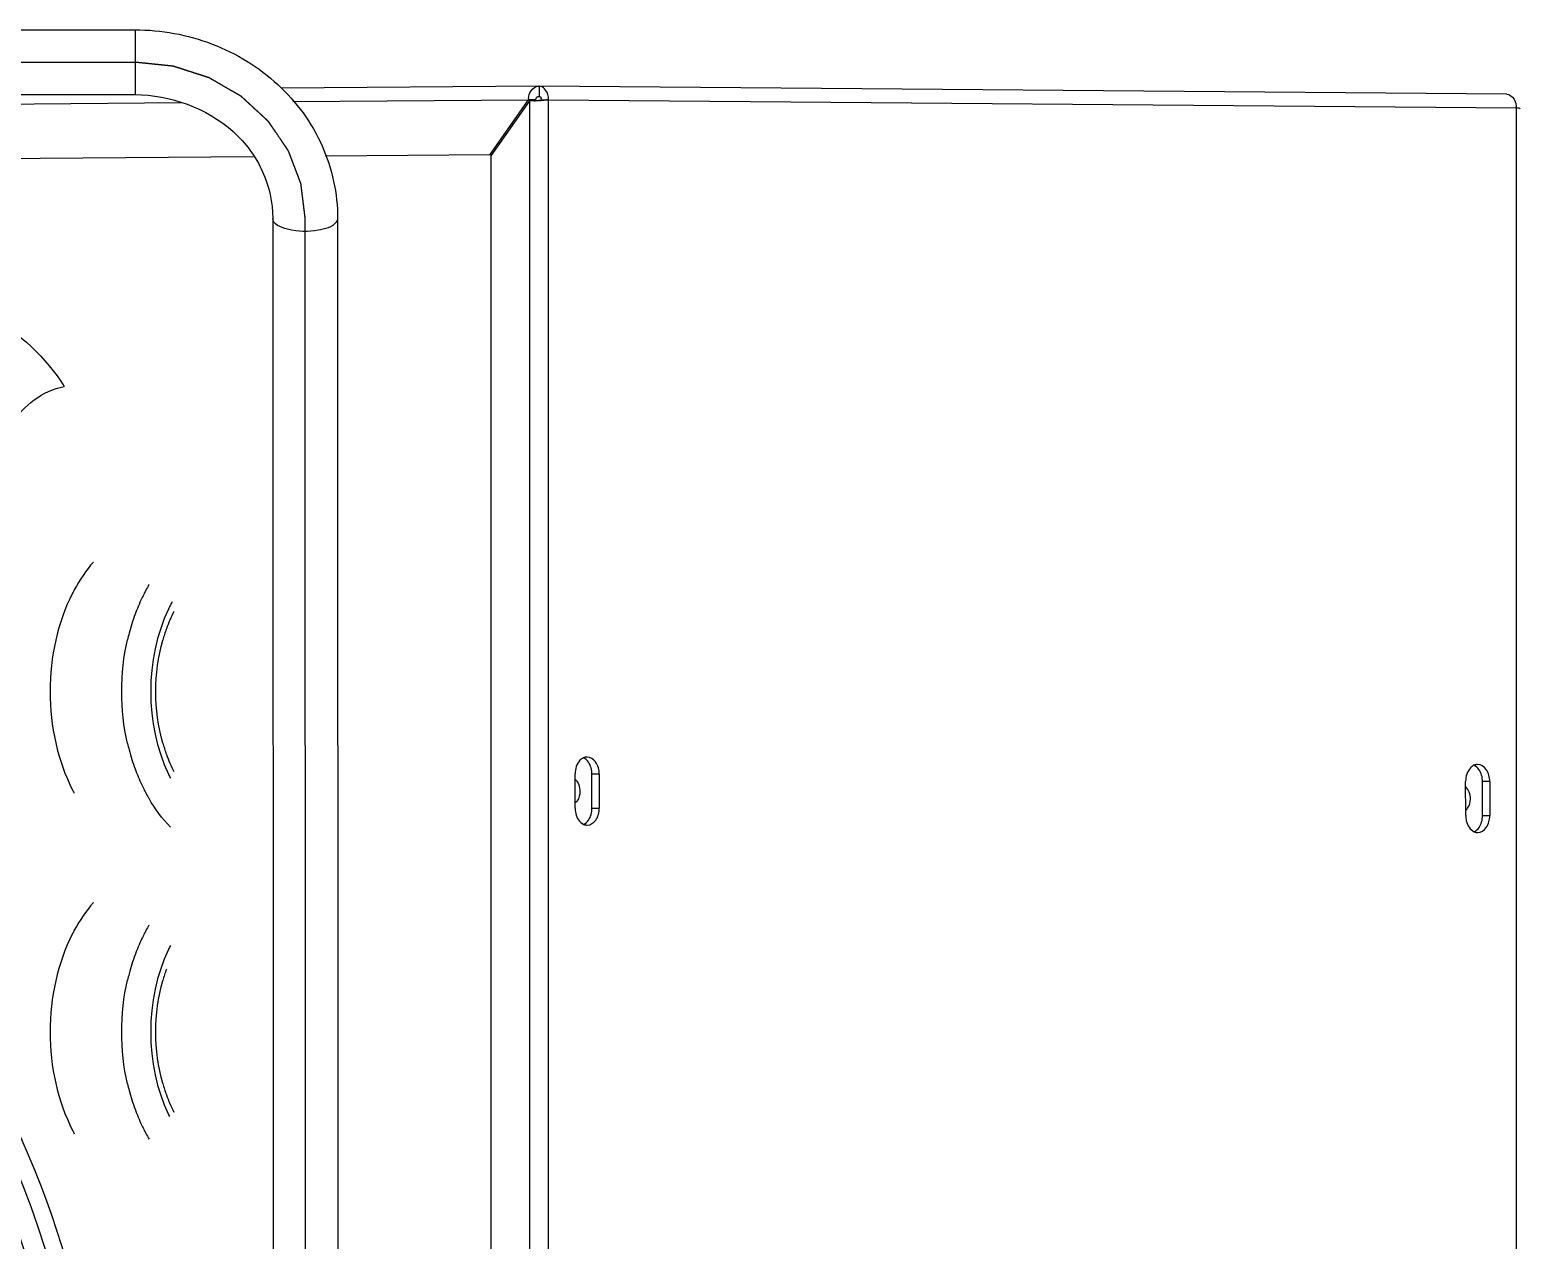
# Model space of a CAD drawing. Header units: millimetres. Extents: x 2513 to 2669, y 1505 to 1675.
# Drawn here: x 2525.4971 to 2525.7148, y 1507.386 to 1507.5627 of the extents above; entities that cross this region are included whole.
import ezdxf

# ---------------------------------------------------------------- set-up
doc = ezdxf.new("R2010")
doc.units = ezdxf.units.MM
doc.linetypes.add('CENTER', pattern=[0.6, 0.375, -0.075, 0.075, -0.075])
doc.layers.add('DEFAULT_1', color=7, linetype='CENTER')

msp = doc.modelspace()

# ---------------------------------------------------------------- linework, layer by layer
at = {"linetype": 'Continuous'}
for p, q in [((2525.342476466751, 1507.562741681663), (2525.512497979419, 1507.562741681663)), ((2525.512497979419, 1507.562741681663), (2525.512497979419, 1507.553271523264)), ((2525.571482789222, 1507.554516080794), (2525.53385275659, 1507.554201658907)), ((2525.571482983502, 1507.554516082379), (2525.571500825123, 1507.554516092846)), ((2525.57150082515, 1507.554516092846), (2525.571500833212, 1507.553024781313)), ((2525.571518195512, 1507.554515771324), (2525.57150082515, 1507.554516092846)), ((2525.712827566135, 1507.553336888141), (2525.571517428828, 1507.554516092941)), ((2525.342476466751, 1507.553271523264), (2525.512497979419, 1507.553271523264)), ((2525.535562388097, 1507.552250871768), (2525.569970484561, 1507.552538372412)), ((2525.56434624347, 1507.544537716576), (2525.569970484561, 1507.552538372412)), ((2525.570094765831, 1507.552363657985), (2525.564470524754, 1507.544363002142)), ((2525.571025037851, 1507.552529572377), (2525.569970484587, 1507.552538372413)), ((2525.570094765831, 1507.552363657985), (2525.570096922672, 1507.153365023819)), ((2525.570927183136, 1507.552390371075), (2525.571025037824, 1507.552529572376)), ((2525.571558908804, 1507.552423702318), (2525.571489955993, 1507.55241934879)), ((2525.571495083006, 1507.553024767929), (2525.571500833185, 1507.553024781313)), ((2525.571500833212, 1507.553024781313), (2525.571505311891, 1507.553024595497)), ((2525.571852353653, 1507.552530614614), (2525.572906906916, 1507.552539426051)), ((2525.572909064708, 1507.153365039019), (2525.572906906917, 1507.552539426051)), ((2525.572906906917, 1507.552539426051), (2525.714217044223, 1507.55136022125)), ((2525.477294077706, 1507.551764004474), (2525.519216664636, 1507.552114293273)), ((2525.714217044223, 1507.55136022125), (2525.714219202015, 1507.15218583422)), ((2525.4772941207, 1507.543810342964), (2525.529779742967, 1507.544248892369)), ((2525.540299036269, 1507.544336787485), (2525.56434624347, 1507.544537716576)), ((2525.56434624351, 1507.544537716577), (2525.564591903119, 1507.544535666596)), ((2525.564470524754, 1507.544363002142), (2525.564472638601, 1507.153318029493)), ((2525.532618958433, 1507.535203191698), (2525.532679667224, 1507.307748908346)), ((2525.542089116494, 1507.535205719335), (2525.542149825286, 1507.307751435982)), ((2525.576774161146, 1507.449109559623), (2525.576774134274, 1507.454080598067)), ((2525.580289311819, 1507.454051264614), (2525.579234758556, 1507.454042453178)), ((2525.579234785428, 1507.449071414734), (2525.579234758556, 1507.454042453178)), ((2525.580289311819, 1507.454051264614), (2525.580289338691, 1507.44908022617)), ((2525.706835730309, 1507.448024221872), (2525.706835703437, 1507.452995260315)), ((2525.710350880982, 1507.452965926863), (2525.709296327719, 1507.452957115427)), ((2525.709296354591, 1507.447986076983), (2525.709296327719, 1507.452957115427)), ((2525.710350880982, 1507.452965926863), (2525.710350907854, 1507.447994888419)), ((2525.579234785428, 1507.449071414734), (2525.580289338691, 1507.44908022617)), ((2525.709296354591, 1507.447986076983), (2525.710350907854, 1507.447994888419))]:
    msp.add_line(p, q, dxfattribs=at)
for centre, radius, start, end in [((2525.572575226733, 1507.552538981032), 0.002604742216246679, 176.629929299917, 180.0133876544852), ((2525.569526219548, 1507.582687709733), 0.03033136905184362, 272.2776276834206, 272.6312795439071), ((2525.569296323094, 1507.587532525739), 0.03518163186536109, 272.6430647843721, 273.5748054244739), ((2525.569186334515, 1507.589469169532), 0.03712136514023116, 273.6644992680612, 273.9439670106658), ((2525.56929281955, 1507.587922198647), 0.0355707336712467, 273.9442394443312, 274.1407531478601), ((2525.569585261993, 1507.583960515622), 0.03159827606437159, 274.1305657400877, 274.8454707747932), ((2525.711446718355, 1507.551359970763), 0.002770325878963828, 0.005180570195629593, 3.092872925989834), ((2525.363031354583, 1507.341822548703), 0.1429388096982579, 356.999999998167, 77.99999999782614), ((2525.526123238044, 1507.468794970578), 0.02556786386231571, 151.5975822520199, 152.8022723919231), ((2525.536445688579, 1507.468875313593), 0.02539526054783798, 150.6741504538987, 152.8109769315298), ((2525.535900745006, 1507.469179381785), 0.02477122717869571, 149.5682154136013, 150.6699897542402), ((2525.363031354583, 1507.341822548703), 0.1399601703671981, 356.999999998167, 77.99999999782614), ((2525.539499124038, 1507.467466135952), 0.02875984594822507, 157.3684139336864, 159.813967927056), ((2525.538308761356, 1507.467964027641), 0.02746955253025803, 154.6161202392564, 157.3715354702796), ((2525.537228066872, 1507.468473395292), 0.02627483664685871, 152.8109382602207, 154.6093997012405), ((2525.538295518826, 1507.468133832157), 0.02318461969488548, 153.5580362695893, 154.4349970687199), ((2525.537949665617, 1507.468305697834), 0.02279841736645236, 152.7927731232633, 153.5577365720647), ((2525.53758875824, 1507.468491824575), 0.02239234222470018, 151.3889444615552, 152.7941111740728), ((2525.541095737241, 1507.466893154372), 0.03045611190561346, 159.8387157214638, 165.3049279968999), ((2525.539044238293, 1507.467483965901), 0.02329791051020569, 153.7377143629763, 160.4614939919953), ((2525.54225391702, 1507.466573777441), 0.0316574286090242, 165.2775464756202, 167.0636238870638), ((2525.54104429417, 1507.46674873732), 0.02542869843304923, 160.4074340150369, 164.3481392194051), ((2525.54225391702, 1507.465631907864), 0.03165742860892477, 192.9363761129362, 194.7224535243797), ((2525.541099198086, 1507.465313558143), 0.03045972012136887, 194.6952896007879, 200.1432007470902), ((2525.541044429158, 1507.465456988763), 0.02542883845388982, 195.6519842246211, 199.5927077692862), ((2525.539044152763, 1507.464721675024), 0.02329781417199936, 199.5386450962549, 206.2622808304219), ((2525.539503940995, 1507.464741464387), 0.02876502915879984, 200.1676077502036, 202.6280262862825), ((2525.538309574571, 1507.464242027645), 0.02747044583821975, 202.6249760659545, 205.383849828115), ((2525.537228066874, 1507.463732290014), 0.02627483664884719, 205.3906002987594, 207.1890617397792), ((2525.538295756862, 1507.464071949722), 0.0231848756625789, 205.5653784676426, 206.4421816503089), ((2525.537949401379, 1507.463899829222), 0.02279811013542444, 206.4424737237819, 207.2101377174376), ((2525.526122929263, 1507.463410544415), 0.02556751138928383, 207.1992174161505, 208.4022156824803), ((2525.536445663192, 1507.46333035827), 0.02539523182437529, 207.1890222644283, 209.3260010247434), ((2525.535900719831, 1507.463026288942), 0.0247711980879599, 209.330163005599, 210.4317811390423), ((2525.526123238039, 1507.419082853001), 0.02556786385724507, 151.5975822520199, 152.8022723919231), ((2525.537228066878, 1507.418761277709), 0.02627483665401725, 152.8109382602207, 154.6093997012405), ((2525.536445688585, 1507.41916319601), 0.0253952605548971, 150.6741504538987, 152.8109769315298), ((2525.535900745025, 1507.419467264194), 0.02477122720056904, 149.5682154136013, 150.6699897542402), ((2525.539499124045, 1507.41775401837), 0.02875984595508534, 157.3684139336864, 159.813967927056), ((2525.538308761355, 1507.418251910061), 0.02746955252906493, 154.6161202427915, 157.3715354702796), ((2525.538295518797, 1507.418421714591), 0.02318461966346742, 153.5580362695893, 154.4349970687199), ((2525.537949665574, 1507.418593580276), 0.02279841731803276, 152.7927731232633, 153.5577365720647), ((2525.541095737243, 1507.417181036792), 0.03045611190680654, 159.8387157214638, 165.3049279968999), ((2525.542253917012, 1507.416861659864), 0.03165742860067256, 165.2775464756202, 167.0636238870638), ((2525.541044294172, 1507.41703661974), 0.02542869843464002, 160.4074340150369, 164.3481392194051), ((2525.542253917018, 1507.415919790283), 0.03165742860643916, 192.9363761129362, 194.7224535243797), ((2525.541044429159, 1507.415744871183), 0.02542883845448636, 195.6519842246211, 199.5927077692862), ((2525.363031354583, 1507.341822548703), 0.1453959743402929, 356.999999998167, 26.62049827335368), ((2525.541099198088, 1507.415601440563), 0.03045972012266138, 194.6952896007879, 200.1432007470902), ((2525.539044152763, 1507.415009557445), 0.02329781417219821, 199.5386450962549, 206.2622808304219), ((2525.539503940999, 1507.415029346808), 0.02876502916247853, 200.1676077502036, 202.6280262862825), ((2525.53829575689, 1507.414359832156), 0.02318487569419581, 205.5653784676426, 206.442181646816), ((2525.538309574571, 1507.414529910065), 0.02747044583812033, 202.6249760659545, 205.383849828115), ((2525.537228066873, 1507.414020172434), 0.02627483664864835, 205.3906002987594, 207.1890617397792), ((2525.526122929246, 1507.413698426826), 0.0255675113698961, 207.1992174161505, 208.4022156824803), ((2525.536445663192, 1507.41361824069), 0.02539523182387817, 207.1890222644283, 209.3260010247434), ((2525.535900719789, 1507.413314171338), 0.02477119803934145, 209.330163005599, 210.4317811424216)]:
    msp.add_arc(centre, radius, start, end, dxfattribs=at)
for points, knots in [([(2525.512497979419, 1507.562741681663), (2525.516316275539, 1507.562741681663), (2525.523966509069, 1507.561356699734), (2525.533786728825, 1507.555345625424), (2525.540489967084, 1507.546196835139), (2525.542088151692, 1507.538820489402), (2525.542089116494, 1507.535205719335)], [0, 0, 0, 0, 0.2568626947, 0.5096826012, 0.7568288096, 1, 1, 1, 1]), ([(2525.569974988971, 1507.552692100595), (2525.56999815728, 1507.553084183073), (2525.570212560923, 1507.553930454968), (2525.571033323849, 1507.554512025385), (2525.571483048057, 1507.554516074769)], [0, 0, 0, 0, 0.4661866783, 1, 1, 1, 1]), ([(2525.572906906916, 1507.552539426051), (2525.572906905544, 1507.552793311511), (2525.572827772015, 1507.553614561411), (2525.572108937036, 1507.554510456399), (2525.571518198293, 1507.554516082591)], [0, 0, 0, 0, 0.3005803132, 1, 1, 1, 1]), ([(2525.512497979419, 1507.553271523264), (2525.517598994117, 1507.553271523264), (2525.525539256103, 1507.550428197449), (2525.531539627299, 1507.542339090568), (2525.532618337279, 1507.537530433071), (2525.532618958433, 1507.535203191698)], [0, 0, 0, 0, 0.5177549618999999, 0.7637840935, 1, 1, 1, 1]), ([(2525.571025037851, 1507.552529572376), (2525.571025037493, 1507.552595819229), (2525.571052967554, 1507.552750442756), (2525.571152307107, 1507.552878483932), (2525.571221392643, 1507.552930968169)], [0, 0, 0, 0, 0.4329647984, 1, 1, 1, 1]), ([(2525.571221392643, 1507.552930968169), (2525.571240348913, 1507.552945369235), (2525.571281209165, 1507.552971787223), (2525.571325852869, 1507.552991178632), (2525.571349128845, 1507.552999215631)], [0, 0, 0, 0, 0.4915512274, 1, 1, 1, 1]), ([(2525.571349128845, 1507.552999215631), (2525.571372434793, 1507.553007262979), (2525.571420626035, 1507.553019807614), (2525.571470233868, 1507.553024537993), (2525.571495150256, 1507.553024766526)], [0, 0, 0, 0, 0.4973649305, 1, 1, 1, 1]), ([(2525.571505313513, 1507.553024778775), (2525.571591519192, 1507.553023971916), (2525.571802467646, 1507.552960016884), (2525.571810008893, 1507.552716111568), (2525.571762317865, 1507.552629708269)], [0, 0, 0, 0, 0.4662472840999999, 1, 1, 1, 1]), ([(2525.571852353628, 1507.552530614602), (2525.571817058481, 1507.552513262129), (2525.571741253198, 1507.552481228789), (2525.571663543529, 1507.552454374905), (2525.571622632312, 1507.552441664612)], [0, 0, 0, 0, 0.4786414628, 1, 1, 1, 1]), ([(2525.712828341981, 1507.55333687772), (2525.713259395754, 1507.553332769051), (2525.713842092328, 1507.552853430047), (2525.714059818898, 1507.552291558857), (2525.714110125581, 1507.55211986442)], [0, 0, 0, 0, 0.706693826, 1, 1, 1, 1]), ([(2525.714799059992, 1507.551224234937), (2525.714798973797, 1507.551274921306), (2525.714503605381, 1507.551289835067), (2525.714365367276, 1507.551340443802), (2525.71421704423, 1507.55136022125)], [0, 0, 0, 0, 0.2530245329, 1, 1, 1, 1]), ([(2525.539236337273, 1507.533477694307), (2525.537763573184, 1507.533223729915), (2525.535670073708, 1507.533168893258), (2525.532619902076, 1507.534318902345), (2525.532619079914, 1507.535203191743)], [0, 0, 0, 0, 0.6282607344, 1, 1, 1, 1]), ([(2525.542088995012, 1507.53520571929), (2525.542089173084, 1507.535014191544), (2525.54155576621, 1507.533887676635), (2525.540191668503, 1507.533642432242), (2525.539236337273, 1507.533477694307)], [0, 0, 0, 0, 0.1649738421, 1, 1, 1, 1]), ([(2525.486902794584, 1507.521997681799), (2525.488352537665, 1507.52175300111), (2525.494577447734, 1507.519805010126), (2525.499480357554, 1507.514833251997), (2525.502160748173, 1507.510633900571)], [0, 0, 0, 0, 0.2278703122, 1, 1, 1, 1]), ([(2525.490854488652, 1507.493810019036), (2525.491037201782, 1507.497750646754), (2525.4928097005, 1507.504994768067), (2525.499016867196, 1507.510114356792), (2525.502160748173, 1507.51063390057)], [0, 0, 0, 0, 0.5531692714, 1, 1, 1, 1]), ([(2525.580289311823, 1507.4540512648), (2525.580289308495, 1507.454667032591), (2525.580053379585, 1507.455811809559), (2525.578995287097, 1507.456555405922), (2525.5785113878, 1507.456551452692)], [0, 0, 0, 0, 0.5599501482, 1, 1, 1, 1]), ([(2525.577964448317, 1507.456423131576), (2525.577784500899, 1507.456337979885), (2525.577051173429, 1507.455776168067), (2525.576774130458, 1507.454784392882), (2525.576774134263, 1507.454080598253)], [0, 0, 0, 0, 0.2204936423, 1, 1, 1, 1]), ([(2525.708026017486, 1507.455337793824), (2525.707846070068, 1507.455252642133), (2525.707112742599, 1507.454690830315), (2525.706835699628, 1507.453699055131), (2525.706835703433, 1507.452995260501)], [0, 0, 0, 0, 0.2204936424, 1, 1, 1, 1]), ([(2525.710350880993, 1507.452965927049), (2525.710350877664, 1507.453581694842), (2525.710114948754, 1507.454726471812), (2525.709056856261, 1507.455470068174), (2525.708572956963, 1507.45546611494)], [0, 0, 0, 0, 0.5599501484, 1, 1, 1, 1]), ([(2525.577065278757, 1507.45014541614), (2525.577024552234, 1507.450088207847), (2525.576938154616, 1507.44998081121), (2525.576838566847, 1507.449885383995), (2525.576786810906, 1507.449842486345)], [0, 0, 0, 0, 0.5109189255, 1, 1, 1, 1]), ([(2525.576774161135, 1507.44910955946), (2525.576774162555, 1507.448846766488), (2525.576865924627, 1507.447937368433), (2525.577421607813, 1507.44697753298), (2525.578030870203, 1507.446716711977)], [0, 0, 0, 0, 0.2839359953, 1, 1, 1, 1]), ([(2525.578552085175, 1507.446609371568), (2525.579028365715, 1507.446613262561), (2525.580060593435, 1507.44734921629), (2525.580289341966, 1507.448475066429), (2525.580289338695, 1507.449080226007)], [0, 0, 0, 0, 0.4404214582, 1, 1, 1, 1]), ([(2525.706835730305, 1507.448024221708), (2525.706835731725, 1507.447761428737), (2525.706927493797, 1507.446852030682), (2525.707483176981, 1507.44589219523), (2525.708092439371, 1507.445631374226)], [0, 0, 0, 0, 0.2839359953, 1, 1, 1, 1]), ([(2525.706848368316, 1507.448757138289), (2525.706900190357, 1507.448800089868), (2525.706999900185, 1507.448895649995), (2525.707086385634, 1507.449003206502), (2525.707127149462, 1507.449060502372)], [0, 0, 0, 0, 0.4890673364, 1, 1, 1, 1]), ([(2525.708613654338, 1507.445524033817), (2525.709089934879, 1507.445527924807), (2525.710122162604, 1507.446263878535), (2525.710350911136, 1507.447389728677), (2525.710350907865, 1507.447994888255)], [0, 0, 0, 0, 0.440421458, 1, 1, 1, 1])]:
    msp.add_open_spline(points, degree=3, knots=knots, dxfattribs=at)
for points in [[(2525.570731637698, 1507.55238030279), (2525.570519441935, 1507.552371873709), (2525.57030712153, 1507.552365432462), (2525.57009476583, 1507.552363658101)], [(2525.572906906909, 1507.55253942605), (2525.572689799942, 1507.552514100322), (2525.572472120993, 1507.552493661284), (2525.572254325662, 1507.552475167452)], [(2525.714110125581, 1507.55211986442), (2525.714168145347, 1507.55192184558), (2525.714201889069, 1507.551715486532), (2525.714213008949, 1507.551509442598)], [(2525.506412841809, 1507.485022212227), (2525.505340604859, 1507.483779040431), (2525.504413952794, 1507.482400673625), (2525.503633016259, 1507.480956614651)], [(2525.503382297797, 1507.480481086237), (2525.499000773971, 1507.471955371327), (2525.499000861602, 1507.460249599911), (2525.503382606385, 1507.45172399856)], [(2525.517380759594, 1507.478138802756), (2525.513917951445, 1507.470900438544), (2525.513917976783, 1507.461305073131), (2525.5173808323, 1507.45406673158)], [(2525.511399977374, 1507.458544793187), (2525.51027178414, 1507.463455564422), (2525.51027178414, 1507.468750120883), (2525.511399977374, 1507.473660892119)], [(2525.516558538301, 1507.458596451319), (2525.51520708688, 1507.463414753937), (2525.515207082527, 1507.468790878645), (2525.51655852336, 1507.473609184233)], [(2525.5785113878, 1507.456551452692), (2525.578324130388, 1507.456549922887), (2525.578133717061, 1507.456503230084), (2525.577964448317, 1507.456423131576)], [(2525.578718860712, 1507.455805845342), (2525.578532209654, 1507.456070728669), (2525.578275940346, 1507.456307775926), (2525.577978049168, 1507.456435300985)], [(2525.57923475856, 1507.454042453364), (2525.57923475525, 1507.45465488947), (2525.579071631718, 1507.455305215138), (2525.578718860712, 1507.455805845342)], [(2525.708572956963, 1507.45546611494), (2525.708385699553, 1507.455464585134), (2525.708195286227, 1507.455417892332), (2525.708026017486, 1507.455337793824)], [(2525.708780429882, 1507.454720507591), (2525.708593778823, 1507.454985390918), (2525.708337509515, 1507.455222438175), (2525.708039618337, 1507.455349963235)], [(2525.70929632773, 1507.452957115613), (2525.709296324419, 1507.453569551719), (2525.709133200888, 1507.454219877386), (2525.708780429882, 1507.454720507591)], [(2525.576786780668, 1507.453265283789), (2525.577257878296, 1507.452866965832), (2525.577477179885, 1507.452165038634), (2525.57747718322, 1507.451548118728)], [(2525.517682635284, 1507.446315612262), (2525.516470376401, 1507.447561639638), (2525.515422759703, 1507.448980466268), (2525.514542179182, 1507.450479377128)], [(2525.57747718322, 1507.451548118728), (2525.577477185854, 1507.45106080867), (2525.57734789421, 1507.4505424043), (2525.577065278757, 1507.45014541614)], [(2525.707538752385, 1507.450462780977), (2525.707538749049, 1507.451079696187), (2525.707319451755, 1507.4517816161), (2525.706848361553, 1507.452179935565)], [(2525.707127149462, 1507.449060502372), (2525.707409554707, 1507.44945743894), (2525.707538755018, 1507.449975634838), (2525.707538752385, 1507.450462780977)], [(2525.578722261453, 1507.447321359722), (2525.579073887421, 1507.447817187359), (2525.579234788718, 1507.44846356108), (2525.579234785432, 1507.449071414571)], [(2525.708783830622, 1507.446236021971), (2525.709135456591, 1507.446731849608), (2525.709296357888, 1507.447378223328), (2525.709296354602, 1507.447986076819)], [(2525.578030870203, 1507.446716711977), (2525.578193940418, 1507.446646902749), (2525.5783747067, 1507.446607922467), (2525.578552085175, 1507.446609371568)], [(2525.578044471068, 1507.446728881101), (2525.578315714984, 1507.446857234505), (2525.578548673845, 1507.447076583906), (2525.578722261453, 1507.447321359722)], [(2525.708106040237, 1507.445643543349), (2525.708377284153, 1507.445771896753), (2525.708610243014, 1507.445991246154), (2525.708783830622, 1507.446236021971)], [(2525.708092439371, 1507.445631374226), (2525.708255509585, 1507.445561564999), (2525.708436275864, 1507.445522584717), (2525.708613654338, 1507.445524033817)], [(2525.506412841809, 1507.435310094647), (2525.505340604859, 1507.434066922851), (2525.504413952794, 1507.432688556046), (2525.503633016259, 1507.431244497071)], [(2525.503382297797, 1507.430768968657), (2525.499000773971, 1507.422243253748), (2525.499000861602, 1507.410537482332), (2525.503382606385, 1507.40201188098)], [(2525.517380759594, 1507.428426685176), (2525.513917951445, 1507.421188320965), (2525.513917976783, 1507.411592955551), (2525.5173808323, 1507.404354614)], [(2525.511399977374, 1507.408832675607), (2525.51027178414, 1507.413743446843), (2525.51027178414, 1507.419038003303), (2525.511399977374, 1507.423948774539)], [(2525.516558538301, 1507.40888433374), (2525.51520708688, 1507.413702636357), (2525.515207082527, 1507.419078761066), (2525.51655852336, 1507.423897066653)]]:
    msp.add_open_spline(points, degree=3, dxfattribs=at)
at = {"layer": 'DEFAULT_1', "linetype": 'CENTER'}
for p, q in [((2525.342476466751, 1507.558006602463), (2525.512497979419, 1507.558006602463)), ((2525.537414746255, 1507.307750172164), (2525.537354037463, 1507.535204455517))]:
    msp.add_line(p, q, dxfattribs=at)
msp.add_open_spline([(2525.537354037463, 1507.535204455517), (2525.537308899292, 1507.535572894681), (2525.537241192036, 1507.536125553428), (2525.537150915695, 1507.536862431757), (2525.537083208438, 1507.537415090504), (2525.537015501185, 1507.537967749251), (2525.536959078464, 1507.538428298206), (2525.536913940307, 1507.538796737373), (2525.536880086638, 1507.539073066738), (2525.536846233165, 1507.539349396144), (2525.536818021324, 1507.539579670521), (2525.536795453227, 1507.53976389031), (2525.536778523395, 1507.539902054367), (2525.536764427157, 1507.540017193576), (2525.536753123355, 1507.540109299347), (2525.53674611953, 1507.540166878196), (2525.53674109451, 1507.540207157857), (2525.536738414485, 1507.540230214756), (2525.536736290059, 1507.540244531522), (2525.53673562125, 1507.540256200057), (2525.536731189045, 1507.54026708314), (2525.53672408865, 1507.540286265441), (2525.536709422141, 1507.540324532843), (2525.536688713504, 1507.540379251385), (2525.536663758751, 1507.540444891849), (2525.536638831922, 1507.54051053814), (2525.536605586409, 1507.540598064496), (2525.5365474113, 1507.540751236566), (2525.536464301633, 1507.540970053314), (2525.536331327489, 1507.541320160387), (2525.536165109355, 1507.541757794134), (2525.535965647789, 1507.542282954671), (2525.535766186173, 1507.542808115198), (2525.535599968165, 1507.54324574897), (2525.535466993769, 1507.543595855993), (2525.535367262937, 1507.543858436245), (2525.535267532243, 1507.544121016557), (2525.535184422898, 1507.544339833293), (2525.535117936394, 1507.54451488711), (2525.535068068861, 1507.544646176304), (2525.535026521026, 1507.544755587681), (2525.534993263825, 1507.544843108452), (2525.534968372659, 1507.54490877179), (2525.534947465458, 1507.544963418845), (2525.534931108781, 1507.545007298854), (2525.53492004543, 1507.545034354144), (2525.534913119503, 1507.545056845101), (2525.534902655054, 1507.545071394975), (2525.534892726678, 1507.545086180674), (2525.534872594168, 1507.545115630764), (2525.534842511204, 1507.545159856841), (2525.534802334496, 1507.54521879587), (2525.534748788638, 1507.545297391398), (2525.534681848395, 1507.545395632324), (2525.534601523493, 1507.545513522925), (2525.534494422442, 1507.545670709874), (2525.534306996152, 1507.545945787278), (2525.534039244024, 1507.54633875487), (2525.533610840776, 1507.546967503087), (2525.533235987911, 1507.547517657771), (2525.532914685428, 1507.547989218909), (2525.532754034255, 1507.54822499952), (2525.532593382818, 1507.548460779965), (2525.532432732365, 1507.548696561033), (2525.532298853925, 1507.54889304332), (2525.532191758033, 1507.549050233485), (2525.532124807481, 1507.549148467467), (2525.53207128281, 1507.54922707726), (2525.532037748275, 1507.549276156798), (2525.532011107582, 1507.549315538574), (2525.531990615227, 1507.54934475142), (2525.531975166491, 1507.549370124516), (2525.53195612141, 1507.549386197308), (2525.531938243985, 1507.549403008072), (2525.531915497396, 1507.549423768844), (2525.531879326307, 1507.549457127305), (2525.53183403578, 1507.549498776926), (2525.531779719963, 1507.549548777212), (2525.531707287412, 1507.549615437016), (2525.531616750648, 1507.549698764251), (2525.531471889632, 1507.549832086441), (2525.531290814114, 1507.549998739654), (2525.531073523171, 1507.550198723306), (2525.530783802026, 1507.550465368246), (2525.530421650556, 1507.550798674397), (2525.529987068809, 1507.55119864179), (2525.529552487054, 1507.551598609175), (2525.529190335603, 1507.551931915343), (2525.52890061442, 1507.552198560249), (2525.528683323592, 1507.552398544006), (2525.528502247716, 1507.552565196891), (2525.528357387431, 1507.55269851975), (2525.528266848805, 1507.552781845282), (2525.528194420076, 1507.552848508582), (2525.528140092582, 1507.552898498186), (2525.528094838589, 1507.55294018123), (2525.528058592966, 1507.552973471503), (2525.528036036063, 1507.552994405807), (2525.52801776928, 1507.553010860371), (2525.528000310246, 1507.553028384147), (2525.527972704917, 1507.553042635868), (2525.527940930149, 1507.553061527077), (2525.527898091696, 1507.553086090445), (2525.527844705276, 1507.553117008623), (2525.527759196668, 1507.553166358133), (2525.527652341838, 1507.553228085963), (2525.527481356824, 1507.553326827608), (2525.527267631488, 1507.553450262517), (2525.527011158542, 1507.553598381041), (2525.526754686278, 1507.553746500467), (2525.526498213831, 1507.553894619651), (2525.525985269033, 1507.554190858148), (2525.525386833376, 1507.554536469634), (2525.524702907019, 1507.554931454385), (2525.524275452844, 1507.555178319472), (2525.523976235322, 1507.555351125793), (2525.523805253255, 1507.555449871074), (2525.523677018467, 1507.555523933381), (2525.523570150533, 1507.555585641314), (2525.523484668769, 1507.55563503156), (2525.523420523062, 1507.555672008939), (2525.523367177676, 1507.555703031151), (2525.523329621272, 1507.555724339038), (2525.523308495604, 1507.555737151502), (2525.523284011932, 1507.555743586048), (2525.523254557128, 1507.555753813038), (2525.523206786825, 1507.55576895569), (2525.523147294425, 1507.555788302764), (2525.523075809172, 1507.55581134001), (2525.522980528467, 1507.555842118949), (2525.522861416275, 1507.555880571141), (2525.522718486487, 1507.555926722967), (2525.522527911744, 1507.555988255523), (2525.522289693896, 1507.556065172319), (2525.52200383223, 1507.556157472003), (2525.52171797063, 1507.556249771814), (2525.521336821807, 1507.556372838181), (2525.52086038579, 1507.556526671167), (2525.520288662549, 1507.556711270695), (2525.519716939368, 1507.556895870404), (2525.519240503202, 1507.557049702935), (2525.518859354675, 1507.557172770212), (2525.518621135922, 1507.557249684411), (2525.518430563036, 1507.557311222295), (2525.518311450153, 1507.557349668585), (2525.518216170908, 1507.557380459716), (2525.518156596141, 1507.557399626369), (2525.518114944386, 1507.557413198954), (2525.518094049261, 1507.557419771779), (2525.518082220673, 1507.557423871349), (2525.518069272761, 1507.557424520404), (2525.518053471077, 1507.55742651302), (2525.518027974516, 1507.557429041931), (2525.517983455166, 1507.557433774654), (2525.517919804111, 1507.55744037544), (2525.517817991476, 1507.557451026259), (2525.517690715716, 1507.557464309055), (2525.517537989069, 1507.557480261563), (2525.517334352051, 1507.55750152698), (2525.517079806289, 1507.557528110327), (2525.516774351155, 1507.557560009667), (2525.516468896079, 1507.557591909188), (2525.516061622626, 1507.55763444182), (2525.515552530815, 1507.557687607632), (2525.514941620639, 1507.557751406596), (2525.514330710464, 1507.557815205564), (2525.513516163564, 1507.557900270852), (2525.512905253389, 1507.557964069819), (2525.512497979939, 1507.558006602463)], degree=3, knots=[0, 0, 0, 0, 0.03125, 0.046875, 0.0625, 0.078125, 0.09375, 0.1015625, 0.109375, 0.1171875, 0.125, 0.12890625, 0.1328125, 0.13671875, 0.138671875, 0.140625, 0.1416015625, 0.1420898438, 0.142578125, 0.1428222656, 0.1430664062, 0.1435546875, 0.14453125, 0.146484375, 0.1484375, 0.150390625, 0.15234375, 0.15625, 0.1640625, 0.171875, 0.1875, 0.203125, 0.21875, 0.234375, 0.2421875, 0.25, 0.2578125, 0.265625, 0.26953125, 0.2734375, 0.27734375, 0.279296875, 0.28125, 0.283203125, 0.2841796875, 0.28515625, 0.2856445312, 0.2861328125, 0.2866210938, 0.287109375, 0.2890625, 0.291015625, 0.29296875, 0.296875, 0.30078125, 0.3046875, 0.3125, 0.328125, 0.34375, 0.375, 0.3828125, 0.390625, 0.3984375, 0.40625, 0.4140625, 0.41796875, 0.421875, 0.423828125, 0.42578125, 0.4267578125, 0.427734375, 0.4287109375, 0.4291992188, 0.4296875, 0.4306640625, 0.431640625, 0.43359375, 0.435546875, 0.4375, 0.44140625, 0.4453125, 0.453125, 0.4609375, 0.46875, 0.484375, 0.5, 0.515625, 0.53125, 0.5390625, 0.546875, 0.5546875, 0.55859375, 0.5625, 0.564453125, 0.56640625, 0.568359375, 0.5693359375, 0.5703125, 0.5708007812, 0.5712890625, 0.572265625, 0.5732421875, 0.57421875, 0.576171875, 0.578125, 0.58203125, 0.5859375, 0.59375, 0.6015625, 0.609375, 0.6171875, 0.625, 0.65625, 0.671875, 0.6875, 0.6953125, 0.69921875, 0.703125, 0.70703125, 0.708984375, 0.7109375, 0.712890625, 0.7138671875, 0.7143554688, 0.71484375, 0.7158203125, 0.716796875, 0.71875, 0.720703125, 0.72265625, 0.7265625, 0.73046875, 0.734375, 0.7421875, 0.75, 0.7578125, 0.765625, 0.78125, 0.796875, 0.8125, 0.828125, 0.8359375, 0.84375, 0.84765625, 0.8515625, 0.853515625, 0.85546875, 0.8564453125, 0.8569335938, 0.8571777344, 0.857421875, 0.8579101562, 0.8583984375, 0.859375, 0.861328125, 0.86328125, 0.8671875, 0.87109375, 0.875, 0.8828125, 0.890625, 0.8984375, 0.90625, 0.921875, 0.9375, 0.953125, 0.96875, 1, 1, 1, 1], dxfattribs=at)

doc.saveas('drawing.dxf')
